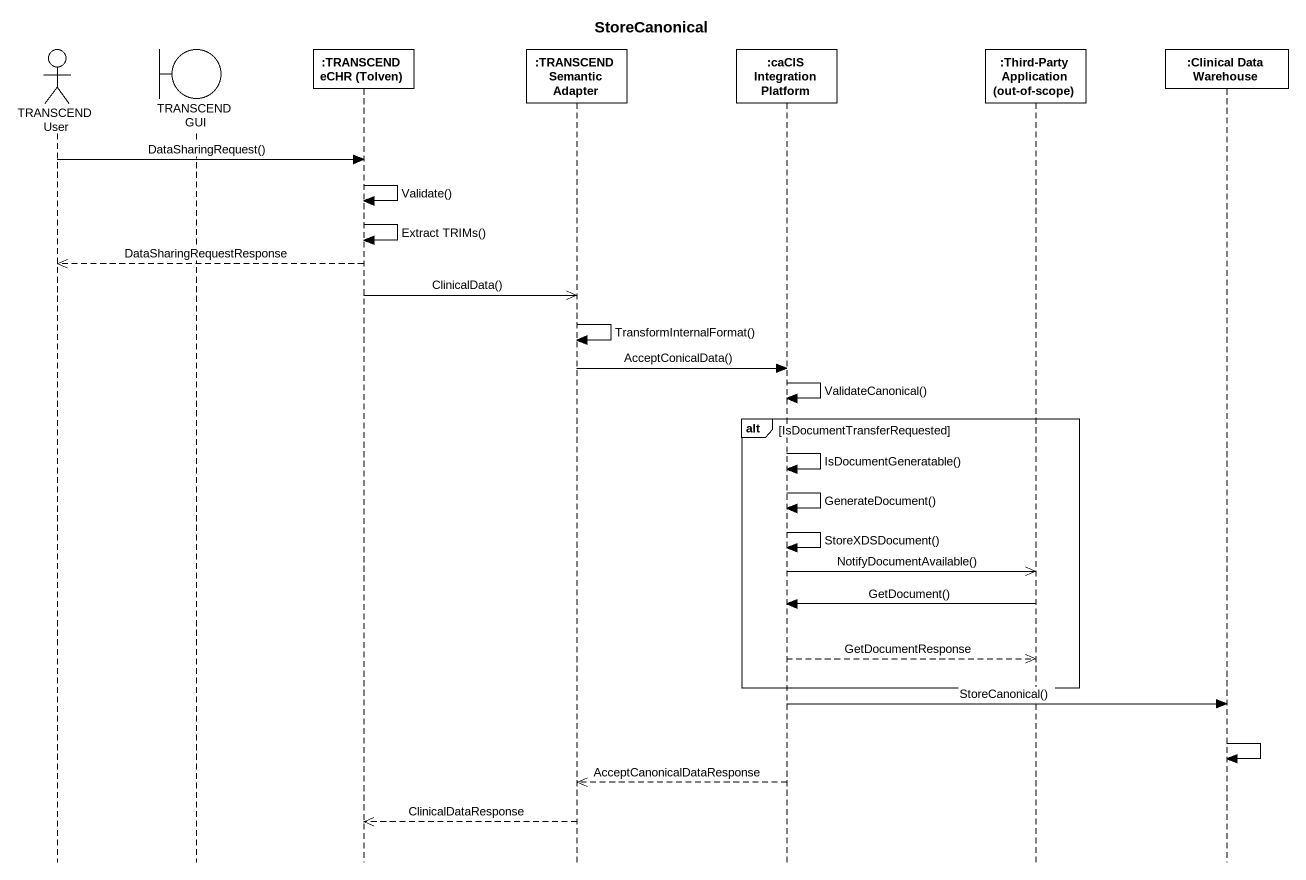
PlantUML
@startuml
title StoreCanonical
hide footbox
actor "TRANSCEND User" as TRANSCEND_User
boundary "TRANSCEND GUI" as TRANSCEND_GUI
participant ":TRANSCEND eCHR (Tolven)" as TRANSCEND_eCHR_Tolven
participant ":TRANSCEND Semantic Adapter" as TRANSCEND_Semantic_Adapter
participant ":caCIS Integration Platform" as caCIS_Integration_Platform
participant ":Third-Party Application (out-of-scope)" as Third_Party_Application_out
participant ":Clinical Data Warehouse" as Clinical_Data_Warehouse

TRANSCEND_User -> TRANSCEND_eCHR_Tolven : DataSharingRequest()
TRANSCEND_eCHR_Tolven -> TRANSCEND_eCHR_Tolven : Validate()
TRANSCEND_eCHR_Tolven -> TRANSCEND_eCHR_Tolven : Extract TRIMs()
TRANSCEND_eCHR_Tolven -->> TRANSCEND_User : DataSharingRequestResponse
TRANSCEND_eCHR_Tolven ->> TRANSCEND_Semantic_Adapter : ClinicalData()
TRANSCEND_Semantic_Adapter -> TRANSCEND_Semantic_Adapter : TransformInternalFormat()
TRANSCEND_Semantic_Adapter -> caCIS_Integration_Platform : AcceptConicalData()
caCIS_Integration_Platform -> caCIS_Integration_Platform : ValidateCanonical()
alt IsDocumentTransferRequested
  caCIS_Integration_Platform -> caCIS_Integration_Platform : IsDocumentGeneratable()
  caCIS_Integration_Platform -> caCIS_Integration_Platform : GenerateDocument()
  caCIS_Integration_Platform -> caCIS_Integration_Platform : StoreXDSDocument()
  caCIS_Integration_Platform ->> Third_Party_Application_out : NotifyDocumentAvailable()
  Third_Party_Application_out -> caCIS_Integration_Platform : GetDocument()
  caCIS_Integration_Platform -->> Third_Party_Application_out : GetDocumentResponse
end
caCIS_Integration_Platform -> Clinical_Data_Warehouse : StoreCanonical()
Clinical_Data_Warehouse -> Clinical_Data_Warehouse
caCIS_Integration_Platform -->> TRANSCEND_Semantic_Adapter : AcceptCanonicalDataResponse
TRANSCEND_Semantic_Adapter -->> TRANSCEND_eCHR_Tolven : ClinicalDataResponse
@enduml
